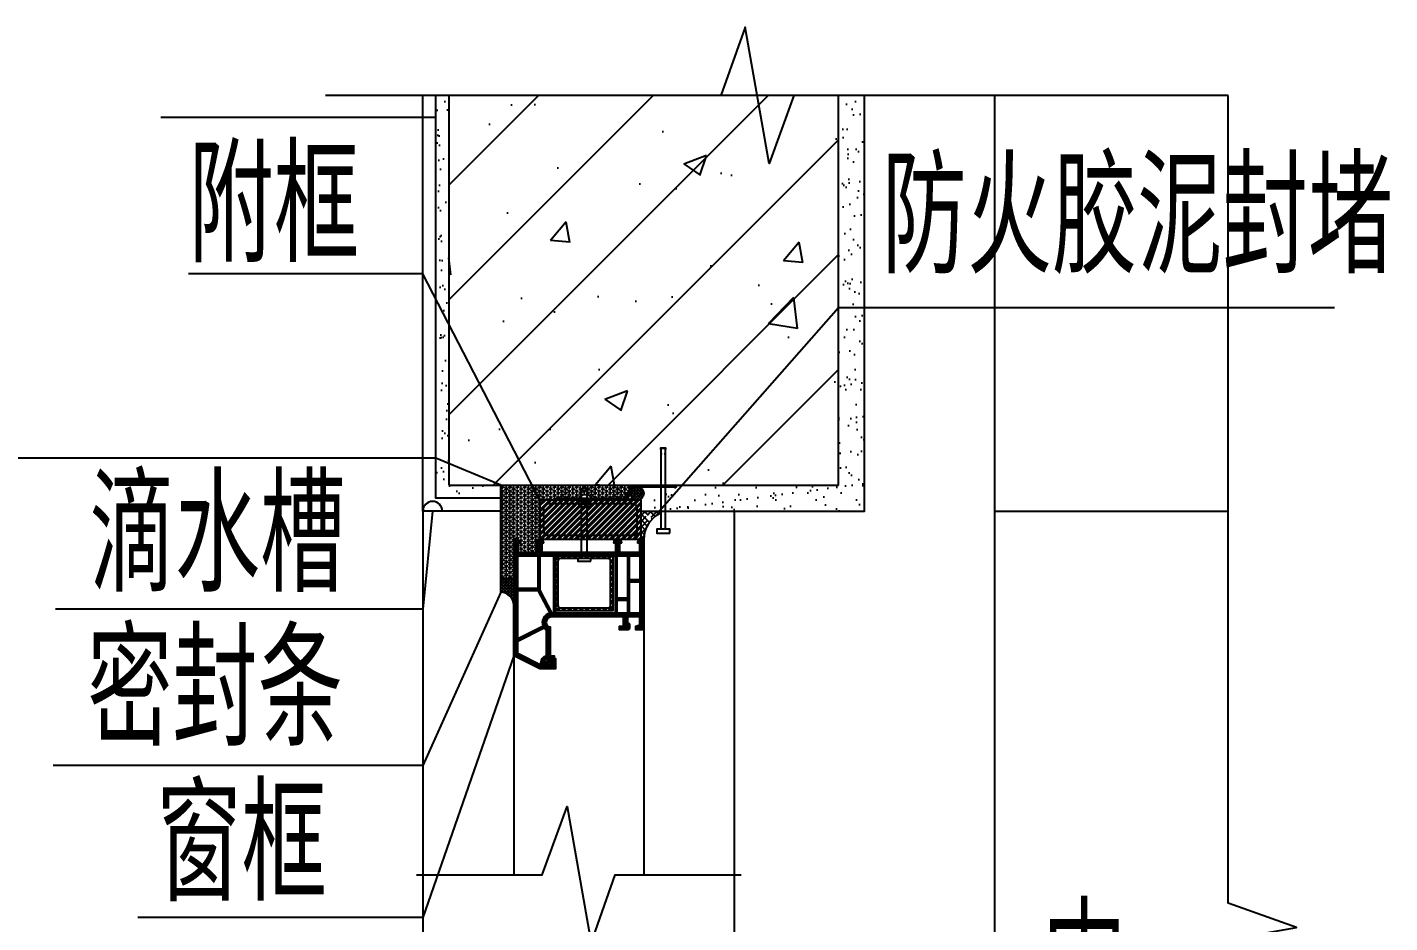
# Model space of a CAD drawing. Extents: x 1738711 to 2346805, y 1189731 to 2516152.
# Drawn here: x 2231741 to 2235726, y 2381866 to 2384486 of the extents above; entities that cross this region are included whole.
import ezdxf

# ---------------------------------------------------------------- set-up
doc = ezdxf.new("R2010")
doc.units = 0
doc.header["$LTSCALE"] = 1000
doc.header["$MEASUREMENT"] = 0
for name, color, linetype in [('COLUMN', 9, 'Continuous'), ('DIM_LEAD', 3, 'Continuous'), ('DIM_SYMB', 3, 'Continuous'), ('HATCH', 9, 'Continuous'), ('Look_line【看线、投影线】', 4, 'Continuous'), ('Nail', 204, 'Continuous'), ('PUB_HATCH', 8, 'Continuous'), ('SURFACE', 6, 'Continuous'), ('WALL', 40, 'Continuous'), ('WINDOW', 144, 'Continuous'), ('墙身-粉刷面', 124, 'Continuous')]:
    doc.layers.add(name, color=color, linetype=linetype)
doc.styles.add('TSSD_Dimension', font='tssdeng.shx', dxfattribs={"width": 0.7, "bigfont": 'Hztxt.shx'})
pattern_1 = [(37.5, (-536011.304, 2716213.26), (-2.3937476, 73.2193032), [0, -57.76, 0, -64.6, 0, -61.75]), (7.5, (-536011.3, 2716213.26), (67.2515148, 107.2415505), [0, -31.16, 0, -52.06, 0, -19.95]), (327.5, (-536058.044, 2716213.26), (118.3373907, 0.215044), [0, -19, 0, -68.4, 0, -89.3]), (317.5, (-536058.04, 2716213.26), (114.232811, 33.3516715), [0, -9.5, 0, -44.84, 0, -51.3])]
pattern_2 = [(4e-38, (2138355.743, 2451240.2833), (0, -6.2691564), [3.6195, -7.239]), (240, (2138355.743, 2451240.2833), (-5.4292487, 3.1345782), [3.6195, -7.239]), (300, (2138359.363, 2451240.2833), (-5.4292487, -3.1345782), [3.6195, -7.239])]
pattern_3 = [(45, (2140709.268, 2313162.767), (-8.5312433, 8.5312433), []), (45, (2140709.268, 2313168.8), (-8.5312433, 8.5312433), [])]

# ---------------------------------------------------------------- blocks, each defined once
blk = doc.blocks.new('nail 7')
at = {"layer": 'Nail'}
blk.add_lwpolyline([(24609.9, 23823.2), (24609.9, 23821.2), (24599.9, 23821.2), (24599.9, 23823.2)], close=True, dxfattribs=at)
blk.add_lwpolyline([(24602.9, 23821.2), (24602.9, 23769.7), (24604.9, 23764.7), (24606.9, 23769.7), (24606.9, 23821.2)], dxfattribs=at)
blk = doc.blocks.new('nail 6')
at = {"layer": 'Nail'}
blk.add_lwpolyline([(24412.6, 26821), (24412.1, 26826), (24416.1, 26826), (24415.6, 26821)], dxfattribs=at)
for points in [[(24412.6, 26763.5), (24415.6, 26763.5), (24415.6, 26826), (24412.6, 26826)], [(24409.1, 26760.5), (24409.1, 26763.5), (24419.1, 26763.5), (24419.1, 26760.5)]]:
    blk.add_lwpolyline(points, close=True, dxfattribs=at)
blk = doc.blocks.new('nail 9')
at = {"layer": 'Nail'}
for p, q in [((25891.3, 17982.8), (25901.3, 17982.8)), ((25891.3, 17978.3), (25901.3, 17978.3)), ((25895.3, 17982.8), (25895.3, 17978.3)), ((25897.3, 17982.8), (25897.3, 17978.3))]:
    blk.add_line(p, q, dxfattribs=at)
blk.add_ellipse((25896.3, 17982.8), major_axis=(-5, 0), ratio=0.5, start_param=3.141593, end_param=6.283185, dxfattribs=at)
at = {"layer": 'Nail', "extrusion": (0, 0, -1)}
blk.add_ellipse((25896.3, 17978.3), major_axis=(-5, 0), ratio=0.5, start_param=3.141593, end_param=6.283185, dxfattribs=at)

msp = doc.modelspace()

# ---------------------------------------------------------------- hatches: boundary and pattern name
at = {"layer": 'HATCH'}
h = msp.add_hatch(dxfattribs=at)
h.set_pattern_fill('STEEL', color=256, scale=3.8, style=0)
h.set_pattern_definition([(315, (2138355.743, 2451240.2833), (-4.26562166, -4.26562166), []), (315, (2138355.743, 2451237.267), (-4.26562166, -4.26562166), [])])
h.paths.add_polyline_path([(2233488.7, 2383108.5), (2233510.7, 2383146.5), (2233595.1, 2383146.5), (2233595.1, 2383140.8), (2233514, 2383140.8), (2233509.4, 2383132.8, 0.04776), (2233507.6, 2383129.7), (2233492, 2383102.8), (2233376.6, 2383102.8), (2233376.6, 2383108.5)])
h.paths.add_polyline_path([(2233369, 2383102.8), (2233369, 2383108.5), (2233376.6, 2383108.5), (2233376.6, 2383102.8)])
h.paths.add_polyline_path([(2233369, 2383108.5), (2233369, 2383102.8), (2233287.3, 2383102.8), (2233287.3, 2383108.5)])
h.paths.add_polyline_path([(2233606.5, 2383146.5), (2233606.5, 2383140.8), (2233595.1, 2383140.8), (2233595.1, 2383146.5)])
h.paths.add_polyline_path([(2233638.8, 2383146.5), (2233638.8, 2383140.8), (2233606.5, 2383140.8), (2233606.5, 2383146.5)])
h = msp.add_hatch(dxfattribs=at)
h.set_pattern_fill('STEEL', color=256, scale=7.6, style=0)
h.set_pattern_definition(pattern_3)
h.paths.add_polyline_path([(2233239.8, 2382988.8), (2233536.2, 2382988.8), (2233536.2, 2383102.8), (2233239.8, 2383102.8)])
h = msp.add_hatch(dxfattribs=at)
h.set_pattern_fill('STEEL', color=256, scale=3.8, style=0)
h.set_pattern_definition([(45, (2140709.268, 2313162.767), (-4.26562166, 4.26562166), []), (45, (2140709.268, 2313165.7833), (-4.26562166, 4.26562166), [])])
edge = h.paths.add_edge_path()
edge.add_line((2233265.4, 2382732.1), (2233270.2, 2382732.1))
edge.add_line((2233270.2, 2382732.1), (2233270.2, 2382646.8))
edge.add_line((2233270.2, 2382646.8), (2233277.8, 2382646.8))
edge.add_line((2233277.8, 2382646.8), (2233277.8, 2382612.6))
edge.add_line((2233277.8, 2382612.6), (2233281.6, 2382612.6))
edge.add_line((2233281.6, 2382612.6), (2233281.6, 2382635.4))
edge.add_line((2233281.6, 2382635.4), (2233277.8, 2382635.4))
edge.add_line((2233277.8, 2382635.4), (2233277.8, 2382646.8))
edge.add_line((2233277.8, 2382646.8), (2233281.6, 2382646.8))
edge.add_line((2233281.6, 2382646.8), (2233281.6, 2382639.2))
edge.add_line((2233281.6, 2382639.2), (2233285.4, 2382639.2))
edge.add_line((2233285.4, 2382639.2), (2233285.4, 2382608.8))
edge.add_line((2233285.4, 2382608.8), (2233270.2, 2382608.8))
edge.add_line((2233270.2, 2382608.8), (2233270.2, 2382624.9))
edge.add_line((2233270.2, 2382624.9), (2233269.2, 2382624.9))
edge.add_ellipse((2233258.8, 2382627.8), major_axis=(0, -13.3), ratio=0.797656, start_angle=180, end_angle=437.6266, ccw=False)
edge.add_ellipse((2233258.8, 2382627.8), major_axis=(0, -13.3), ratio=0.797656, start_angle=165.976, end_angle=180, ccw=False)
edge.add_line((2233261.4, 2382640.7), (2233262.1, 2382641.1))
edge.add_line((2233262.1, 2382641.1), (2233258.8, 2382641.1))
edge.add_ellipse((2233258.8, 2382627.8), major_axis=(0, -13.3), ratio=0.797656, start_angle=180, end_angle=437.6266)
edge.add_line((2233269.2, 2382624.9), (2233270.2, 2382624.9))
edge.add_line((2233270.2, 2382624.9), (2233270.2, 2382608.8))
edge.add_line((2233270.2, 2382608.8), (2233239.8, 2382608.8))
edge.add_line((2233239.8, 2382608.8), (2233163.8, 2382646.8))
edge.add_line((2233163.8, 2382646.8), (2233163.8, 2382895.7))
edge.add_line((2233163.8, 2382895.7), (2233163.8, 2382910.9))
edge.add_line((2233163.8, 2382910.9), (2233163.8, 2382987.4))
edge.add_arc((2233169.5, 2382976.4), 12.4, 0, 117.3545, ccw=False)
edge.add_line((2233181.9, 2382976.4), (2233175.2, 2382976.4))
edge.add_line((2233175.2, 2382976.4), (2233175.2, 2382950.8))
edge.add_line((2233175.2, 2382950.8), (2233234.1, 2382950.8))
edge.add_line((2233234.1, 2382950.8), (2233234.1, 2382976.4))
edge.add_line((2233234.1, 2382976.4), (2233227.4, 2382976.4))
edge.add_arc((2233239.8, 2382976.4), 12.4, 0, 180, ccw=False)
edge.add_line((2233252.2, 2382976.4), (2233245.5, 2382976.4))
edge.add_line((2233245.5, 2382976.4), (2233245.5, 2382950.8))
edge.add_line((2233245.5, 2382950.8), (2233362.4, 2382950.8))
edge.add_line((2233362.4, 2382950.8), (2233362.4, 2382939.4))
edge.add_line((2233362.4, 2382939.4), (2233285.4, 2382939.4))
edge.add_line((2233285.4, 2382939.4), (2233285.4, 2382779.8))
edge.add_line((2233285.4, 2382779.8), (2233285.4, 2382772.2))
edge.add_line((2233285.4, 2382772.2), (2233460.2, 2382772.2))
edge.add_line((2233460.2, 2382772.2), (2233460.2, 2382939.4))
edge.add_line((2233460.2, 2382939.4), (2233377.6, 2382939.4))
edge.add_line((2233377.6, 2382939.4), (2233377.6, 2382950.8))
edge.add_line((2233377.6, 2382950.8), (2233462.1, 2382950.8))
edge.add_line((2233462.1, 2382950.8), (2233462.1, 2382976.4))
edge.add_line((2233462.1, 2382976.4), (2233455.4, 2382976.4))
edge.add_arc((2233467.8, 2382976.4), 12.4, 0, 180, ccw=False)
edge.add_line((2233480.2, 2382976.4), (2233473.5, 2382976.4))
edge.add_line((2233473.5, 2382976.4), (2233473.5, 2382950.8))
edge.add_line((2233473.5, 2382950.8), (2233532.4, 2382950.8))
edge.add_line((2233532.4, 2382950.8), (2233532.4, 2382976.4))
edge.add_line((2233532.4, 2382976.4), (2233525.7, 2382976.4))
edge.add_arc((2233538.1, 2382976.4), 12.4, 62.6455, 180, ccw=False)
edge.add_line((2233543.8, 2382987.4), (2233543.8, 2382722.8))
edge.add_line((2233543.8, 2382722.8), (2233521, 2382722.8))
edge.add_line((2233521, 2382722.8), (2233521, 2382734.2))
edge.add_line((2233521, 2382734.2), (2233532.4, 2382738))
edge.add_line((2233532.4, 2382738), (2233532.4, 2382760.8))
edge.add_line((2233532.4, 2382760.8), (2233496.3, 2382760.8))
edge.add_line((2233496.3, 2382760.8), (2233496.3, 2382744.5))
edge.add_arc((2233496.3, 2382738.8), 5.7, 0, 90, ccw=False)
edge.add_line((2233502, 2382738.8), (2233502, 2382728.5))
edge.add_arc((2233496.3, 2382728.5), 5.7, 270, 360, ccw=False)
edge.add_line((2233496.3, 2382722.8), (2233473.5, 2382722.8))
edge.add_line((2233473.5, 2382722.8), (2233473.5, 2382734.2))
edge.add_line((2233473.5, 2382734.2), (2233484.9, 2382734.2))
edge.add_line((2233484.9, 2382734.2), (2233484.9, 2382760.8))
edge.add_line((2233484.9, 2382760.8), (2233272.7, 2382760.8))
edge.add_arc((2233274.6, 2382745), 15.9, 96.7618, 234.7067)
h.paths.add_polyline_path([(2233269.2, 2382771.8), (2233233.9, 2382838.7), (2233175.2, 2382838.7), (2233175.2, 2382844.4), (2233234.1, 2382844.4), (2233234.1, 2382920.4), (2233234.1, 2382939.4), (2233239.8, 2382939.4), (2233239.8, 2382920.4), (2233239.8, 2382839.7), (2233275.4, 2382772.2), (2233279.7, 2382772.2), (2233279.7, 2382939.4), (2233175.2, 2382939.4), (2233175.2, 2382696.5), (2233249.8, 2382733.8, -0.482066)], flags=16)
edge = h.paths.add_edge_path(flags=16)
edge.add_line((2233252.7, 2382728.8), (2233175.2, 2382690.1))
edge.add_line((2233175.2, 2382690.1), (2233175.2, 2382653.8))
edge.add_line((2233175.2, 2382653.8), (2233242.5, 2382620.2))
edge.add_ellipse((2233258.8, 2382620.2), major_axis=(0, -26.6), ratio=0.613114, start_angle=180, end_angle=270, ccw=False)
edge.add_line((2233258.8, 2382646.8), (2233258.8, 2382722.8))
edge.add_arc((2233274.6, 2382745), 27.3, 216.4902, 234.7067, ccw=False)
edge = h.paths.add_edge_path(flags=17)
edge.add_line((2233266.5, 2382637), (2233270.2, 2382639.2))
edge.add_line((2233270.2, 2382639.2), (2233270.2, 2382630.6))
edge.add_line((2233270.2, 2382630.6), (2233269.2, 2382630.6))
edge.add_ellipse((2233258.8, 2382627.8), major_axis=(0, -13.3), ratio=0.797656, start_angle=102.3738, end_angle=134.0188)
edge = h.paths.add_edge_path(flags=16)
edge.add_spline(control_points=[(2233265.3, 2382630.6), (2233265.3, 2382630.8), (2233265.3, 2382630.9), (2233264.9, 2382632.4), (2233264.3, 2382633.7), (2233262.8, 2382635.6), (2233261.9, 2382636.4), (2233260.2, 2382637.2), (2233259.3, 2382637.4), (2233257.6, 2382637.2), (2233256.7, 2382636.9), (2233255, 2382635.7), (2233254.2, 2382634.8), (2233253, 2382632.8), (2233252.6, 2382631.8), (2233252.4, 2382630.6)], knot_values=[8.136509, 8.136509, 8.136509, 8.136509, 8.175071, 8.175071, 8.614206, 8.614206, 9.053341, 9.053341, 9.492476, 9.492476, 9.931611, 9.931611, 10.370747, 10.370747, 10.713099, 10.713099, 10.713099, 10.713099], degree=3, periodic=0)
edge.add_spline(control_points=[(2233252.4, 2382630.6), (2233252.3, 2382630.3), (2233252.2, 2382630), (2233252, 2382628.2), (2233252, 2382626.7), (2233252.3, 2382625.1), (2233252.3, 2382625), (2233252.4, 2382624.9)], knot_values=[7.571521, 7.571521, 7.571521, 7.571521, 7.668304, 7.668304, 8.107439, 8.107439, 8.136509, 8.136509, 8.136509, 8.136509], degree=3, periodic=0)
edge.add_spline(control_points=[(2233252.4, 2382624.9), (2233252.7, 2382623.6), (2233253.2, 2382622.4), (2233254.6, 2382620.3), (2233255.4, 2382619.5), (2233257.1, 2382618.5), (2233258, 2382618.3), (2233258.8, 2382618.3)], knot_values=[6.283185, 6.283185, 6.283185, 6.283185, 6.69325, 6.69325, 7.132386, 7.132386, 7.571521, 7.571521, 7.571521, 7.571521], degree=3, periodic=0)
edge.add_spline(control_points=[(2233258.8, 2382618.3), (2233259.1, 2382618.3), (2233259.4, 2382618.3), (2233260.5, 2382618.5), (2233261.4, 2382618.9), (2233263.1, 2382620.3), (2233263.8, 2382621.2), (2233264.8, 2382623.2), (2233265.1, 2382624.1), (2233265.3, 2382624.9)], knot_values=[4.994926, 4.994926, 4.994926, 4.994926, 5.130218, 5.130218, 5.569354, 5.569354, 6.008489, 6.008489, 6.283185, 6.283185, 6.283185, 6.283185], degree=3, periodic=0)
edge.add_line((2233265.3, 2382624.9), (2233252.4, 2382624.9))
edge.add_line((2233252.4, 2382624.9), (2233252.4, 2382630.6))
edge.add_line((2233252.4, 2382630.6), (2233265.3, 2382630.6))
h.paths.add_polyline_path([(2233465.9, 2382772.2), (2233496.3, 2382772.2), (2233496.3, 2382810.2), (2233465.9, 2382810.2)], flags=16)
h.paths.add_polyline_path([(2233465.9, 2382815.9), (2233496.3, 2382815.9), (2233496.3, 2382939.4), (2233465.9, 2382939.4)], flags=16)
h.paths.add_polyline_path([(2233502, 2382772.2), (2233532.4, 2382772.2), (2233532.4, 2382863.4), (2233502, 2382863.4)], flags=16)
h.paths.add_polyline_path([(2233502, 2382869.1), (2233532.4, 2382869.1), (2233532.4, 2382939.4), (2233502, 2382939.4)], flags=16)
h.paths.add_polyline_path([(2233377.6, 2382950.8), (2233377.6, 2382939.4), (2233362.4, 2382939.4), (2233362.4, 2382950.8)], flags=17)
h = msp.add_hatch(dxfattribs=at)
h.set_pattern_fill('STEEL', color=256, scale=7.6, style=0)
h.set_pattern_definition(pattern_3)
h.paths.add_polyline_path([(2233454.5, 2382779.8), (2233285.4, 2382779.8), (2233285.4, 2382939.4), (2233454.5, 2382939.4)])
h.paths.add_polyline_path([(2233439.3, 2382787.4, 0.414214), (2233446.9, 2382795), (2233446.9, 2382924.2, 0.414214), (2233439.3, 2382931.8), (2233300.6, 2382931.8, 0.414214), (2233293, 2382924.2), (2233293, 2382795, 0.414214), (2233300.6, 2382787.4)], flags=16)
at = {"layer": 'PUB_HATCH'}
h = msp.add_hatch(dxfattribs=at)
h.set_pattern_fill('粉刷', color=256, scale=19, style=0)
h.set_pattern_definition(pattern_1)
h.paths.add_polyline_path([(2232973.8, 2384286.5), (2232935.8, 2384286.5), (2232935.8, 2383108.5), (2233125.8, 2383108.5), (2233125.8, 2383146.5), (2232973.8, 2383146.5)])
h = msp.add_hatch(dxfattribs=at)
h.set_pattern_fill('钢筋混凝土', color=256, scale=95, style=0)
h.set_pattern_definition([(45, (-390664.92, 2761771), (-167.93786, 167.93786), []), (50, (-390664.9, 2761771), (681.39717, -59.61453), [71.25, -783.75]), (355, (-390664.9, 2761771), (-131.81377, 714.58253), [57, -627]), (100.4514, (-390608.13, 2761766), (549.58391, 654.96756), [60.55318, -666.085]), (46.1842, (-390664.9, 2761961), (1013.879, -157.24306), [106.875, -1175.625]), (96.6356, (-390580.4, 2761947.9), (887.92957, 925.41198), [90.82977, -999.12735]), (351.1842, (-390664.9, 2761961), (887.92885, 925.41267), [85.5, -940.5]), (21, (-390569.9, 2761913.5), (567.0617, -382.48795), [71.25, -783.75]), (326, (-390569.9, 2761913.5), (231.14957, 688.89254), [57, -627]), (71.4514, (-390522.66, 2761881.6), (798.2115, 306.40397), [60.55318, -666.085]), (37.5, (-390664.92, 2761771), (11.551863, 316.249161), [0, -619.4, 0, -636.5, 0, -629.375]), (7.5, (-390664.9, 2761771), (249.91606, 374.691126), [0, -362.9, 0, -605.15, 0, -239.875]), (327.5, (-390876.77, 2761771), (507.131314, -21.427128), [0, -237.5, 0, -741, 0, -983.25]), (317.5, (-390971.77, 2761771), (554.02686, 95.09973), [0, -308.75, 0, -492.1, 0, -698.25])])
h.paths.add_polyline_path([(2232973.8, 2383146.5), (2234113.8, 2383146.5), (2234113.8, 2384286.5), (2232973.8, 2384286.5)])
h = msp.add_hatch(dxfattribs=at)
h.set_pattern_fill('粉刷', color=256, scale=19, style=0)
h.set_pattern_definition(pattern_1)
h.paths.add_polyline_path([(2234189.8, 2384286.5), (2234113.8, 2384286.5), (2234113.8, 2383146.5), (2233638.8, 2383146.5), (2233638.8, 2383140.8), (2233619.8, 2383140.8), (2233619.8, 2383129.4), (2233581.8, 2383129.4), (2233581.8, 2383140.8), (2233524.8, 2383140.8, -0.414214), (2233543.8, 2383121.8, -0.414214), (2233524.8, 2383102.8), (2233536.2, 2383102.8), (2233536.2, 2383070.5), (2233589.4, 2383070.5), (2234189.8, 2383070.5)])
at = {"layer": 'WINDOW'}
h = msp.add_hatch(dxfattribs=at)
h.set_pattern_fill('HEX', color=256, scale=3.8, style=0)
h.set_pattern_definition(pattern_2)
edge = h.paths.add_edge_path()
edge.add_line((2233510.7, 2383146.5), (2233488.7, 2383108.5))
edge.add_line((2233488.7, 2383108.5), (2233391.8, 2383108.5))
edge.add_line((2233391.8, 2383108.5), (2233391.8, 2383109))
edge.add_line((2233391.8, 2383109), (2233391.8, 2383109.4))
edge.add_line((2233391.8, 2383109.4), (2233391.6, 2383109.9))
edge.add_line((2233391.6, 2383109.9), (2233391.5, 2383110.3))
edge.add_line((2233391.5, 2383110.3), (2233391.3, 2383110.8))
edge.add_line((2233391.3, 2383110.8), (2233391, 2383111.3))
edge.add_line((2233391, 2383111.3), (2233390.7, 2383111.7))
edge.add_line((2233390.7, 2383111.7), (2233390.4, 2383112.1))
edge.add_line((2233390.4, 2383112.1), (2233390, 2383112.6))
edge.add_line((2233390, 2383112.6), (2233389.6, 2383113))
edge.add_line((2233389.6, 2383113), (2233389.1, 2383113.4))
edge.add_line((2233389.1, 2383113.4), (2233388.6, 2383113.8))
edge.add_line((2233388.6, 2383113.8), (2233388.1, 2383114.2))
edge.add_line((2233388.1, 2383114.2), (2233387.5, 2383114.5))
edge.add_line((2233387.5, 2383114.5), (2233386.9, 2383114.9))
edge.add_line((2233386.9, 2383114.9), (2233386.3, 2383115.2))
edge.add_line((2233386.3, 2383115.2), (2233385.6, 2383115.5))
edge.add_line((2233385.6, 2383115.5), (2233384.9, 2383115.8))
edge.add_line((2233384.9, 2383115.8), (2233384.2, 2383116.1))
edge.add_line((2233384.2, 2383116.1), (2233383.4, 2383116.4))
edge.add_line((2233383.4, 2383116.4), (2233382.6, 2383116.6))
edge.add_line((2233382.6, 2383116.6), (2233381.8, 2383116.9))
edge.add_line((2233381.8, 2383116.9), (2233381, 2383117.1))
edge.add_line((2233381, 2383117.1), (2233380.1, 2383117.3))
edge.add_line((2233380.1, 2383117.3), (2233379.2, 2383117.4))
edge.add_line((2233379.2, 2383117.4), (2233378.4, 2383117.6))
edge.add_line((2233378.4, 2383117.6), (2233377.5, 2383117.7))
edge.add_line((2233377.5, 2383117.7), (2233376.6, 2383117.8))
edge.add_line((2233376.6, 2383117.8), (2233375.6, 2383117.9))
edge.add_line((2233375.6, 2383117.9), (2233374.7, 2383118))
edge.add_line((2233374.7, 2383118), (2233373.8, 2383118))
edge.add_line((2233373.8, 2383118), (2233372.8, 2383118))
edge.add_line((2233372.8, 2383118), (2233371.9, 2383118))
edge.add_line((2233371.9, 2383118), (2233371, 2383118))
edge.add_line((2233371, 2383118), (2233370.1, 2383117.9))
edge.add_line((2233370.1, 2383117.9), (2233369.1, 2383117.8))
edge.add_line((2233369.1, 2383117.8), (2233368.2, 2383117.7))
edge.add_line((2233368.2, 2383117.7), (2233367.3, 2383117.6))
edge.add_line((2233367.3, 2383117.6), (2233366.4, 2383117.4))
edge.add_line((2233366.4, 2383117.4), (2233365.6, 2383117.3))
edge.add_line((2233365.6, 2383117.3), (2233364.7, 2383117.1))
edge.add_line((2233364.7, 2383117.1), (2233363.9, 2383116.9))
edge.add_line((2233363.9, 2383116.9), (2233363.1, 2383116.6))
edge.add_line((2233363.1, 2383116.6), (2233362.3, 2383116.4))
edge.add_line((2233362.3, 2383116.4), (2233361.5, 2383116.1))
edge.add_line((2233361.5, 2383116.1), (2233360.8, 2383115.8))
edge.add_line((2233360.8, 2383115.8), (2233360.1, 2383115.5))
edge.add_line((2233360.1, 2383115.5), (2233359.4, 2383115.2))
edge.add_line((2233359.4, 2383115.2), (2233358.8, 2383114.9))
edge.add_line((2233358.8, 2383114.9), (2233358.2, 2383114.5))
edge.add_line((2233358.2, 2383114.5), (2233357.6, 2383114.2))
edge.add_line((2233357.6, 2383114.2), (2233357, 2383113.8))
edge.add_line((2233357, 2383113.8), (2233356.5, 2383113.4))
edge.add_line((2233356.5, 2383113.4), (2233356.1, 2383113))
edge.add_line((2233356.1, 2383113), (2233355.7, 2383112.6))
edge.add_line((2233355.7, 2383112.6), (2233355.3, 2383112.1))
edge.add_line((2233355.3, 2383112.1), (2233355, 2383111.7))
edge.add_line((2233355, 2383111.7), (2233354.7, 2383111.3))
edge.add_line((2233354.7, 2383111.3), (2233354.4, 2383110.8))
edge.add_line((2233354.4, 2383110.8), (2233354.2, 2383110.3))
edge.add_line((2233354.2, 2383110.3), (2233354, 2383109.9))
edge.add_line((2233354, 2383109.9), (2233353.9, 2383109.4))
edge.add_line((2233353.9, 2383109.4), (2233353.9, 2383109))
edge.add_line((2233353.9, 2383109), (2233353.8, 2383108.5))
edge.add_line((2233353.8, 2383108.5), (2233287.3, 2383108.5))
edge.add_line((2233287.3, 2383108.5), (2233287.3, 2383102.8))
edge.add_line((2233287.3, 2383102.8), (2233239.8, 2383102.8))
edge.add_line((2233239.8, 2383102.8), (2233239.8, 2382988.8))
edge.add_arc((2233239.8, 2382976.4), 12.4, 90, 180)
edge.add_line((2233227.4, 2382976.4), (2233234.1, 2382976.4))
edge.add_line((2233234.1, 2382976.4), (2233234.1, 2382950.8))
edge.add_line((2233234.1, 2382950.8), (2233175.2, 2382950.8))
edge.add_line((2233175.2, 2382950.8), (2233175.2, 2382976.4))
edge.add_line((2233175.2, 2382976.4), (2233181.9, 2382976.4))
edge.add_arc((2233169.5, 2382976.4), 12.4, 0, 117.3545)
edge.add_line((2233163.8, 2382987.4), (2233163.8, 2382874.8))
edge.add_line((2233163.8, 2382874.8), (2233125.8, 2382874.8))
edge.add_line((2233125.8, 2382874.8), (2233125.8, 2383146.5))
edge.add_line((2233125.8, 2383146.5), (2233510.7, 2383146.5))
h = msp.add_hatch(dxfattribs=at)
h.set_pattern_fill('HEX', color=256, scale=3.8, style=0)
h.set_pattern_definition(pattern_2)
h.paths.add_polyline_path([(2233492, 2383102.8), (2233524.8, 2383102.8, -0.414214), (2233505.8, 2383121.8, -0.107448), (2233507.6, 2383129.7)])
h = msp.add_hatch(dxfattribs=at)
h.set_pattern_fill('ANSI37', color=256, scale=3.8, style=0)
h.set_pattern_definition([(315, (2135025.634, 2451357.1224), (-4.26562166, -4.26562166), []), (225, (2135025.634, 2451357.1224), (-4.26562166, 4.26562166), [])])
h.paths.add_polyline_path([(2233543.8, 2383121.8, 1), (2233505.8, 2383121.8, 1)])
h = msp.add_hatch(dxfattribs=at)
h.set_pattern_fill('ANSI37', color=256, scale=3.8, style=0)
h.set_pattern_definition([(45, (2175287.059, 2403210.602), (-8.5312433, 8.5312433), []), (135, (2175287.059, 2403210.602), (-8.5312433, -8.5312433), [])])
h.paths.add_polyline_path([(2233572.6, 2383050.7), (2233565.1, 2383055, -0.205414), (2233565, 2383049, -1), (2233551.1, 2383055.3, -0.659181), (2233565.1, 2383055), (2233572.6, 2383050.7, -0.058383), (2233589.4, 2383062.9), (2233589.4, 2383070.5), (2233536.2, 2383070.5), (2233536.2, 2382988.8, -0.159122), (2233543.8, 2382987.6, -0.202239)])
h = msp.add_hatch(dxfattribs=at)
h.set_pattern_fill('ANSI37', color=256, scale=3.8, style=0)
h.set_pattern_definition([(315, (2138355.743, 2451198.829), (-4.26562166, -4.26562166), []), (225, (2138355.743, 2451198.829), (-4.26562166, 4.26562166), [])])
edge = h.paths.add_edge_path()
edge.add_line((2233125.8, 2382874.8), (2233163.8, 2382874.8))
edge.add_line((2233163.8, 2382874.8), (2233163.8, 2382795.3))
edge.add_arc((2233125.8, 2382795.3), 38, 360, 450)
edge.add_line((2233125.8, 2382833.3), (2233125.8, 2382874.8))

# ---------------------------------------------------------------- linework, layer by layer
at = {"layer": 'COLUMN'}
for p, q in [((2234113.8, 2384286.5, -6.5), (2232973.8, 2384286.5, -6.5)), ((2232973.8, 2384286.5, -6.5), (2232973.8, 2383146.5, -6.5)), ((2234113.8, 2383146.5, -6.5), (2234113.8, 2384286.5, -6.5)), ((2232973.8, 2383146.5, -6.5), (2234113.8, 2383146.5, -6.5))]:
    msp.add_line(p, q, dxfattribs=at)
at = {"layer": 'DIM_LEAD'}
for p, q in [((2232935.8, 2384222.4, -6.5), (2232131, 2384222.4, -6.5)), ((2232897.8, 2383764.7, -6.5), (2232211.9, 2383764.7, -6.5)), ((2233239.8, 2383102.8, -6.5), (2232897.8, 2383764.7, -6.5)), ((2233589.4, 2383070.5, -6.5), (2234113.8, 2383666.1, -6.5)), ((2234113.8, 2383666.1, -6.5), (2235564.9, 2383666.1, -6.5)), ((2232935.8, 2383225.7, -6.5), (2228173.4, 2383225.7, -6.5)), ((2233125.8, 2383146.5, -6.5), (2232935.8, 2383225.7, -6.5)), ((2232926.3, 2383070.5, -6.5), (2232897.8, 2382783.4, -6.5)), ((2233125.8, 2382833.3, -6.5), (2232897.8, 2382326.4, -6.5)), ((2232897.8, 2382783.4, -6.5), (2231823.2, 2382783.4, -6.5)), ((2233163.8, 2382646.8, -6.5), (2232897.8, 2381881.9, -6.5)), ((2232897.8, 2382326.4, -6.5), (2231816.2, 2382326.4, -6.5)), ((2232897.8, 2381881.9, -6.5), (2232063.9, 2381881.9, -6.5))]:
    msp.add_line(p, q, dxfattribs=at)
at = {"layer": 'DIM_SYMB', "elevation": -6.5}
for points in [[(2235253.8, 2384286.5), (2233983.2, 2384286.5), (2233910.6, 2384087), (2233840.3, 2384486), (2233769.5, 2384286.5), (2232612.8, 2384286.5)], [(2235253.8, 2379346.5), (2235253.8, 2381709.6), (2235054.3, 2381782.2), (2235453.3, 2381852.6), (2235253.8, 2381923.4), (2235253.8, 2384286.5)], [(2232878.8, 2382006.5), (2233247, 2382006.5), (2233319.6, 2382206), (2233389.9, 2381807), (2233460.7, 2382006.5), (2233828.8, 2382006.5)]]:
    msp.add_lwpolyline(points, dxfattribs=at)
at = {"layer": 'Look_line【看线、投影线】', "ltscale": 0.2, "elevation": -6.5}
for points in [[(2234569.8, 2384286.5), (2234569.8, 2379346.5)], [(2232897.8, 2383070.5), (2232897.8, 2380585.4)], [(2233809.8, 2380562.5), (2233809.8, 2383070.5)], [(2234569.8, 2383070.5), (2235253.8, 2383070.5)]]:
    msp.add_lwpolyline(points, dxfattribs=at)
at = {"layer": 'WINDOW'}
for p, q in [((2233125.8, 2382874.8, -6.5), (2233125.8, 2383146.5, -6.5)), ((2233258.8, 2382722.8, -6.5), (2233258.8, 2382646.8, -6.5)), ((2233543.8, 2382722.8, -6.5), (2233543.8, 2382006.5, -6.5)), ((2233163.8, 2382646.8, -6.5), (2233163.8, 2382006.5, -6.5)), ((2233252.4, 2382630.6, -6.5), (2233265.3, 2382630.6, -6.5)), ((2233252.4, 2382624.9, -6.5), (2233252.4, 2382630.6, -6.5)), ((2233252.4, 2382624.9, -6.5), (2233265.3, 2382624.9, -6.5)), ((2233258.8, 2382641.1, -6.5), (2233262.1, 2382641.1, -6.5)), ((2233261.4, 2382640.7, -6.5), (2233262.1, 2382641.1, -6.5)), ((2233266.5, 2382637, -6.5), (2233270.2, 2382639.2, -6.5)), ((2233269.2, 2382630.6, -6.5), (2233270.2, 2382630.6, -6.5)), ((2233269.2, 2382624.9, -6.5), (2233270.2, 2382624.9, -6.5)), ((2233270.2, 2382646.8, -6.5), (2233277.8, 2382646.8, -6.5)), ((2233270.2, 2382639.2, -6.5), (2233270.2, 2382630.6, -6.5)), ((2233270.2, 2382624.9, -6.5), (2233270.2, 2382608.8, -6.5)), ((2233277.8, 2382635.4, -6.5), (2233281.6, 2382612.6, -6.5))]:
    msp.add_line(p, q, dxfattribs=at)
at = {"layer": 'WINDOW', "elevation": -6.5}
for points in [[(2233510.7, 2383146.5), (2233638.8, 2383146.5), (2233638.8, 2383140.8), (2233514, 2383140.8), (2233492, 2383102.8), (2233287.3, 2383102.8), (2233287.3, 2383108.5), (2233488.7, 2383108.5), (2233510.7, 2383146.5)], [(2233239.8, 2382988.8), (2233536.2, 2382988.8), (2233536.2, 2383102.8), (2233239.8, 2383102.8)], [(2233234.1, 2382939.4), (2233234.1, 2382920.4), (2233234.1, 2382844.4), (2233175.2, 2382844.4), (2233175.2, 2382939.4), (2233234.1, 2382939.4)], [(2233285.4, 2382779.8), (2233454.5, 2382779.8), (2233454.5, 2382939.4), (2233285.4, 2382939.4)]]:
    msp.add_lwpolyline(points, close=True, dxfattribs=at)
for points in [[(2233262.6, 2383000.2), (2233513.4, 2383000.2, 0.414214), (2233524.8, 2383011.6), (2233524.8, 2383080, 0.414214), (2233513.4, 2383091.4), (2233262.6, 2383091.4, 0.414214), (2233251.2, 2383080), (2233251.2, 2383011.6, 0.414214)], [(2233543.8, 2382987.6, 0.159122), (2233536.2, 2382988.8), (2233536.2, 2383070.5), (2233589.4, 2383070.5), (2233589.4, 2383062.9, 0.263737)], [(2233300.6, 2382787.4), (2233439.3, 2382787.4, 0.414214), (2233446.9, 2382795), (2233446.9, 2382924.2, 0.414214), (2233439.3, 2382931.8), (2233300.6, 2382931.8, 0.414214), (2233293, 2382924.2), (2233293, 2382795, 0.414214)]]:
    msp.add_lwpolyline(points, format="xyb", close=True, dxfattribs=at)
for points in [[(2233277.8, 2382646.8), (2233281.6, 2382646.8), (2233281.6, 2382639.2), (2233285.4, 2382639.2), (2233285.4, 2382608.8), (2233239.8, 2382608.8), (2233163.8, 2382646.8), (2233163.8, 2382895.7), (2233163.8, 2382895.7), (2233163.8, 2382910.9), (2233163.8, 2382910.9), (2233163.8, 2382987.4)], [(2233181.9, 2382976.4), (2233175.2, 2382976.4), (2233175.2, 2382950.8), (2233234.1, 2382950.8), (2233234.1, 2382976.4), (2233227.4, 2382976.4)], [(2233252.2, 2382976.4), (2233245.5, 2382976.4), (2233245.5, 2382950.8), (2233462.1, 2382950.8), (2233462.1, 2382976.4), (2233455.4, 2382976.4)], [(2233480.2, 2382976.4), (2233473.5, 2382976.4), (2233473.5, 2382950.8), (2233532.4, 2382950.8), (2233532.4, 2382976.4), (2233525.7, 2382976.4)], [(2233239.8, 2382939.4), (2233279.7, 2382939.4), (2233279.7, 2382772.2), (2233275.4, 2382772.2)], [(2233239.8, 2382939.4), (2233239.8, 2382920.4), (2233239.8, 2382839.7), (2233275.4, 2382772.2)], [(2233285.4, 2382939.4), (2233460.2, 2382939.4), (2233460.2, 2382772.2), (2233285.4, 2382772.2), (2233285.4, 2382939.4)], [(2233465.9, 2382815.9), (2233465.9, 2382939.4), (2233496.3, 2382939.4), (2233496.3, 2382815.9), (2233465.9, 2382815.9)], [(2233532.4, 2382869.1), (2233502, 2382869.1), (2233502, 2382939.4), (2233532.4, 2382939.4), (2233532.4, 2382869.1)], [(2233532.4, 2382863.4), (2233532.4, 2382772.2), (2233502, 2382772.2), (2233502, 2382863.4), (2233532.4, 2382863.4)], [(2233249.8, 2382733.8), (2233175.2, 2382696.5), (2233175.2, 2382838.7), (2233233.9, 2382838.7), (2233269.2, 2382771.8)], [(2233496.3, 2382810.2), (2233496.3, 2382772.2), (2233465.9, 2382772.2), (2233465.9, 2382810.2), (2233496.3, 2382810.2)], [(2233242.5, 2382620.2), (2233175.2, 2382653.8), (2233175.2, 2382690.1), (2233252.7, 2382728.8)], [(2233265.4, 2382732.1), (2233270.2, 2382732.1), (2233270.2, 2382646.8)], [(2233277.8, 2382612.6), (2233277.8, 2382646.8)], [(2233277.8, 2382635.4), (2233277.8, 2382635.4), (2233277.8, 2382635.4), (2233281.6, 2382635.4), (2233281.6, 2382612.6), (2233277.8, 2382612.6)]]:
    msp.add_lwpolyline(points, dxfattribs=at)
for points in [[(2233543.8, 2382987.4), (2233543.8, 2382722.8), (2233521, 2382722.8), (2233521, 2382734.2), (2233532.4, 2382738), (2233532.4, 2382760.8), (2233496.3, 2382760.8), (2233496.3, 2382744.5, -0.414214), (2233502, 2382738.8), (2233502, 2382728.5, -0.414214), (2233496.3, 2382722.8), (2233473.5, 2382722.8), (2233473.5, 2382734.2), (2233484.9, 2382734.2), (2233484.9, 2382760.8), (2233272.7, 2382760.8)], [(2233125.8, 2382833.3), (2233125.8, 2382874.8), (2233163.8, 2382874.8), (2233163.8, 2382795.3, 0.414214), (2233125.8, 2382833.3)]]:
    msp.add_lwpolyline(points, format="xyb", dxfattribs=at)
at = {"layer": 'WINDOW'}
msp.add_circle((2233524.8, 2383121.8, -6.5), 19, dxfattribs=at)
for centre, radius, start, end in [((2233169.5, 2382976.4, -6.5), 12.4, 0, 117.3545), ((2233239.8, 2382976.4, -6.5), 12.4, 0, 180), ((2233467.8, 2382976.4, -6.5), 12.4, 0, 180), ((2233538.1, 2382976.4, -6.5), 12.4, 62.6455, 180), ((2233274.6, 2382745, -6.5), 27.3, 101.5113, 204.4599), ((2233274.6, 2382745, -6.5), 15.9, 95.1564, 234.7067), ((2233274.6, 2382745, -6.5), 27.3, 216.4902, 234.7067)]:
    msp.add_arc(centre, radius, start, end, dxfattribs=at)
at = {"layer": 'WINDOW', "extrusion": (6.57718e-12, 4.10783e-13, -1)}
for centre, major_axis, ratio, start_param, end_param in [((2233258.8, 2382620.2, -6.5), (0, -26.6), 0.613114, 1.570796, 3.141593), ((2233258.8, 2382627.8, -6.5), (0, -13.3), 0.797656, -1.354839, 3.386358), ((2233258.8, 2382627.8, -6.5), (0, -13.3), 0.797656, 3.944116, 4.496425)]:
    msp.add_ellipse(centre, major_axis=major_axis, ratio=ratio, start_param=start_param, end_param=end_param, dxfattribs=at)
at = {"layer": 'WINDOW'}
msp.add_open_spline([(2233265.3, 2382624.9, -6.5), (2233265.1, 2382624.1, -6.5), (2233264.8, 2382623.2, -6.5), (2233263.8, 2382621.2, -6.5), (2233263.1, 2382620.3, -6.5), (2233261.4, 2382618.9, -6.5), (2233260.5, 2382618.5, -6.5), (2233259.4, 2382618.3, -6.5), (2233259.1, 2382618.3, -6.5), (2233258.8, 2382618.3, -6.5), (2233258, 2382618.3, -6.5), (2233257.1, 2382618.5, -6.5), (2233255.4, 2382619.5, -6.5), (2233254.6, 2382620.3, -6.5), (2233253.1, 2382622.5, -6.5), (2233252.6, 2382623.8, -6.5), (2233252, 2382626.7, -6.5), (2233252, 2382628.2, -6.5), (2233252.4, 2382631.2, -6.5), (2233252.9, 2382632.5, -6.5), (2233254.2, 2382634.8, -6.5), (2233255, 2382635.7, -6.5), (2233256.7, 2382636.9, -6.5), (2233257.6, 2382637.2, -6.5), (2233259.3, 2382637.4, -6.5), (2233260.2, 2382637.2, -6.5), (2233261.9, 2382636.4, -6.5), (2233262.8, 2382635.6, -6.5), (2233264.3, 2382633.7, -6.5), (2233264.9, 2382632.4, -6.5), (2233265.3, 2382630.9, -6.5), (2233265.3, 2382630.8, -6.5), (2233265.3, 2382630.6, -6.5)], degree=3, knots=[4.994926, 4.994926, 4.994926, 4.994926, 5.269622, 5.269622, 5.708758, 5.708758, 6.147893, 6.147893, 6.283185, 6.283185, 6.283185, 6.722321, 6.722321, 7.161456, 7.161456, 7.600591, 7.600591, 8.039726, 8.039726, 8.478861, 8.478861, 8.917996, 8.917996, 9.357132, 9.357132, 9.796267, 9.796267, 10.235402, 10.235402, 10.674537, 10.674537, 10.713099, 10.713099, 10.713099, 10.713099], dxfattribs=at)
at = {"layer": '墙身-粉刷面', "elevation": -6.5}
for points in [[(2233125.8, 2383070.5), (2232897.8, 2383070.5), (2232897.8, 2384286.5)], [(2233125.8, 2383108.5), (2232935.8, 2383108.5), (2232935.8, 2384286.5)], [(2233125.8, 2383108.5), (2232935.8, 2383108.5), (2232935.8, 2384286.5)], [(2233589.4, 2383070.5), (2234189.8, 2383070.5), (2234189.8, 2384286.5)]]:
    msp.add_lwpolyline(points, dxfattribs=at)
at = {"layer": '墙身-粉刷面'}
msp.add_arc((2232926.3, 2383070.5, -6.5), 28.5, 0, 180, dxfattribs=at)

# ---------------------------------------------------------------- block references
at = {"layer": 'SURFACE', "xscale": -3.8, "yscale": 3.8, "zscale": 3.8}
msp.add_blockref('nail 6', (2326374.5, 2281316, -6.5), dxfattribs=at)
at = {"layer": 'WALL', "xscale": -3.8, "yscale": 3.8, "zscale": 3.8, "rotation": 180}
for name, p in [('nail 7', (2139871.3, 2473452.4, -6.5)), ('nail 9', (2134967, 2451426, -6.5))]:
    msp.add_blockref(name, p, dxfattribs=at)

# ---------------------------------------------------------------- texts
at = {"style": 'TSSD_Dimension', "width": 0.75}
for s, p in [('附框', (2232212.9, 2383798.2, -6.5)), ('防火胶泥封堵', (2234239.5, 2383765.9, -6.5)), ('滴水槽', (2231922.9, 2382834.8, -6.5)), ('密封条', (2231916, 2382383.1, -6.5)), ('窗框', (2232118.3, 2381929.5, -6.5)), ('内 ', (2234707.5, 2381578.3, -6.5))]:
    msp.add_text(s, height=332.5, dxfattribs=at).set_placement(p)

doc.saveas('drawing.dxf')
